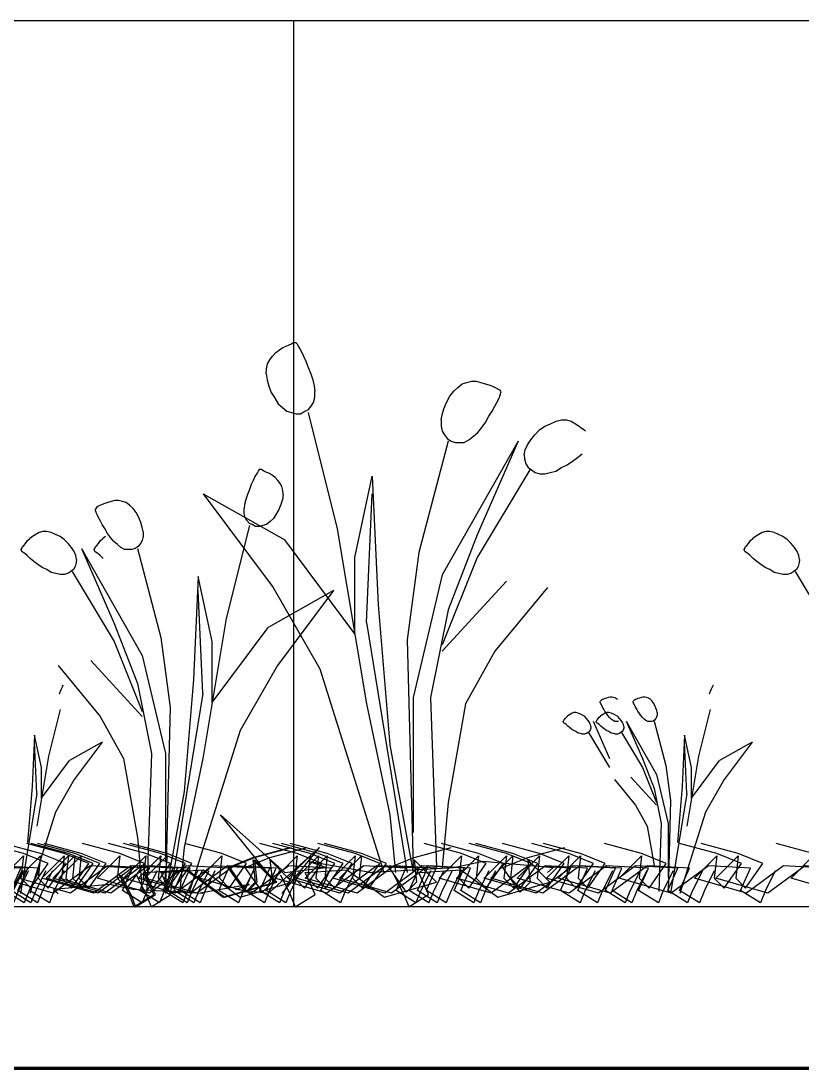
# Model space of a CAD drawing. Header units: metres. Extents: x -109 to 591, y -5 to 592.
# Drawn here: x 507.81 to 508.295, y 6.575 to 7.225 of the extents above; entities that cross this region are included whole.
import ezdxf

# ---------------------------------------------------------------- set-up
doc = ezdxf.new("R2010")
doc.units = ezdxf.units.M
doc.header["$LTSCALE"] = 0.03
doc.layers.add('Areas verdes', color=74, linetype='Continuous')
doc.layers.add('Muro', color=7, linetype='Continuous', lineweight=70)
doc.layers.add('Muro bajo', color=7, linetype='Continuous', lineweight=30)

msp = doc.modelspace()

# ---------------------------------------------------------------- linework, layer by layer
msp.add_line((507.97936, 7.22491), (507.97936, 6.67491))
at = {"layer": 'Areas verdes', "color": 6, "linetype": 'Continuous'}
for p, q in [((507.96848, 7.01911), (507.97065, 7.02066)), ((507.97065, 7.02066), (507.97282, 7.02221)), ((507.97282, 7.02221), (507.97492, 7.02299)), ((507.97492, 7.02299), (507.9767, 7.02377)), ((507.9767, 7.02377), (507.97818, 7.02454)), ((507.97818, 7.02454), (507.97926, 7.02532)), ((507.97926, 7.02532), (507.98019, 7.02532)), ((507.98019, 7.02532), (507.98089, 7.02532)), ((507.98089, 7.02532), (507.98159, 7.02454)), ((507.98159, 7.02454), (507.98237, 7.02299)), ((507.98237, 7.02299), (507.98322, 7.02144)), ((507.98322, 7.02144), (507.98423, 7.01989)), ((507.96328, 7.01213), (507.96468, 7.01445)), ((507.96468, 7.01445), (507.96638, 7.01678)), ((507.96638, 7.01678), (507.96848, 7.01911)), ((507.98423, 7.01989), (507.98555, 7.01678)), ((507.98555, 7.01678), (507.9871, 7.01368)), ((507.9871, 7.01368), (507.98857, 7.0098)), ((507.96243, 7.00592), (507.96258, 7.00902)), ((507.96258, 7.00902), (507.96328, 7.01213)), ((507.98857, 7.0098), (507.99005, 7.00592)), ((507.96243, 7.00592), (507.96297, 7.00204)), ((507.96297, 7.00204), (507.96405, 6.99816)), ((507.99005, 7.00592), (507.99129, 7.00204)), ((507.99129, 7.00204), (507.99222, 6.99816)), ((508.08704, 7.00049), (508.08999, 7.00126)), ((508.08999, 7.00126), (508.09286, 7.00126)), ((508.09286, 7.00126), (508.09565, 7.00049)), ((507.96405, 6.99816), (507.96561, 6.99428)), ((507.96561, 6.99428), (507.96762, 6.99118)), ((507.99222, 6.99816), (507.99269, 6.99506)), ((507.99261, 6.99118), (507.99269, 6.99506)), ((508.07641, 6.99195), (508.07881, 6.99506)), ((508.07881, 6.99506), (508.08137, 6.99738)), ((508.08137, 6.99738), (508.08417, 6.99971)), ((508.08417, 6.99971), (508.08704, 7.00049)), ((508.09565, 7.00049), (508.09829, 6.99971)), ((508.09829, 6.99971), (508.10069, 6.99894)), ((508.10069, 6.99894), (508.10287, 6.99816)), ((508.10287, 6.99816), (508.10465, 6.99738)), ((508.10465, 6.99738), (508.10605, 6.99661)), ((508.10605, 6.99661), (508.10714, 6.99583)), ((508.10714, 6.99583), (508.10776, 6.99506)), ((508.10776, 6.99506), (508.10799, 6.99428)), ((508.10791, 6.99351), (508.10799, 6.99428)), ((507.96762, 6.99118), (507.96995, 6.9873)), ((507.99044, 6.98575), (507.99183, 6.98807)), ((507.99183, 6.98807), (507.99261, 6.99118)), ((508.07276, 6.98419), (508.07439, 6.98807)), ((508.07439, 6.98807), (508.07641, 6.99195)), ((508.10426, 6.98575), (508.10566, 6.98807)), ((508.10566, 6.98807), (508.10675, 6.9904)), ((508.10675, 6.9904), (508.10752, 6.99195)), ((508.10752, 6.99195), (508.10791, 6.99351)), ((507.96995, 6.9873), (507.97251, 6.98497)), ((507.97251, 6.98497), (507.97523, 6.98264)), ((507.97523, 6.98264), (507.9781, 6.98187)), ((507.9781, 6.98187), (507.98097, 6.98109)), ((507.98097, 6.98109), (507.98376, 6.98109)), ((507.98376, 6.98109), (507.98632, 6.98264)), ((507.98632, 6.98264), (507.98857, 6.98342)), ((507.98857, 6.98342), (507.99044, 6.98575)), ((508.0716, 6.98031), (508.07276, 6.98419)), ((508.10069, 6.97954), (508.10263, 6.98264)), ((508.10263, 6.98264), (508.10426, 6.98575)), ((508.07098, 6.97721), (508.0716, 6.98031)), ((508.07098, 6.97721), (508.07105, 6.97333)), ((508.09619, 6.97256), (508.09852, 6.97566)), ((508.09852, 6.97566), (508.10069, 6.97954)), ((508.13546, 6.97333), (508.13887, 6.97488)), ((508.13887, 6.97488), (508.14236, 6.97643)), ((508.14236, 6.97643), (508.1457, 6.97721)), ((508.1457, 6.97721), (508.1488, 6.97721)), ((508.1488, 6.97721), (508.15167, 6.97643)), ((508.15167, 6.97643), (508.15431, 6.97488)), ((508.15431, 6.97488), (508.15672, 6.97333)), ((508.07105, 6.97333), (508.07175, 6.97023)), ((508.07175, 6.97023), (508.07307, 6.9679)), ((508.091, 6.96712), (508.09371, 6.96945)), ((508.09371, 6.96945), (508.09619, 6.97256)), ((508.12917, 6.9679), (508.13212, 6.971)), ((508.13212, 6.971), (508.13546, 6.97333)), ((508.15672, 6.97333), (508.15881, 6.97178)), ((508.1606, 6.97023), (508.15881, 6.97178)), ((508.07307, 6.9679), (508.07493, 6.96557)), ((508.07493, 6.96557), (508.07718, 6.96402)), ((508.07718, 6.96402), (508.07975, 6.96324)), ((508.07975, 6.96324), (508.08246, 6.96324)), ((508.08246, 6.96324), (508.08533, 6.96324)), ((508.08533, 6.96324), (508.0882, 6.9648)), ((508.0882, 6.9648), (508.091, 6.96712)), ((508.1232, 6.95859), (508.12452, 6.96169)), ((508.12452, 6.96169), (508.12661, 6.9648)), ((508.12661, 6.9648), (508.12917, 6.9679)), ((508.12258, 6.95549), (508.1232, 6.95859)), ((508.12258, 6.95549), (508.12281, 6.95316)), ((508.15571, 6.95393), (508.1585, 6.95626)), ((508.12281, 6.95316), (508.12358, 6.95005)), ((508.12358, 6.95005), (508.12506, 6.94773)), ((508.14578, 6.94773), (508.14927, 6.94928)), ((508.14927, 6.94928), (508.1526, 6.95161)), ((508.1526, 6.95161), (508.15571, 6.95393)), ((507.95546, 6.94206), (507.9544, 6.93958)), ((507.95627, 6.9433), (507.95546, 6.94206)), ((507.95695, 6.94454), (507.95627, 6.9433)), ((507.95757, 6.94579), (507.95695, 6.94454)), ((507.95813, 6.94641), (507.95757, 6.94579)), ((507.95869, 6.94641), (507.95813, 6.94641)), ((507.95943, 6.94641), (507.95869, 6.94641)), ((507.9603, 6.94579), (507.95943, 6.94641)), ((507.96148, 6.94516), (507.9603, 6.94579)), ((507.96291, 6.94454), (507.96148, 6.94516)), ((507.96458, 6.94392), (507.96291, 6.94454)), ((507.96632, 6.94268), (507.96458, 6.94392)), ((507.96806, 6.94144), (507.96632, 6.94268)), ((508.12506, 6.94773), (508.127, 6.94617)), ((508.127, 6.94617), (508.1294, 6.94462)), ((508.1294, 6.94462), (508.1322, 6.94385)), ((508.1322, 6.94385), (508.1353, 6.94385)), ((508.1353, 6.94385), (508.13872, 6.94462)), ((508.13872, 6.94462), (508.14221, 6.9454)), ((508.14221, 6.9454), (508.14578, 6.94773)), ((507.95316, 6.93709), (507.95198, 6.93399)), ((507.9544, 6.93958), (507.95316, 6.93709)), ((507.96974, 6.93958), (507.96806, 6.94144)), ((507.9711, 6.93772), (507.96974, 6.93958)), ((507.97222, 6.93585), (507.9711, 6.93772)), ((507.97278, 6.93337), (507.97222, 6.93585)), ((507.9508, 6.93089), (507.94981, 6.92778)), ((507.95198, 6.93399), (507.9508, 6.93089)), ((507.9729, 6.93089), (507.97247, 6.92778)), ((507.9729, 6.93089), (507.97278, 6.93337)), ((507.85713, 6.92282), (507.85664, 6.9222)), ((507.858, 6.92344), (507.85713, 6.92282)), ((507.85912, 6.92406), (507.858, 6.92344)), ((507.86055, 6.92468), (507.85912, 6.92406)), ((507.86229, 6.9253), (507.86055, 6.92468)), ((507.86421, 6.92592), (507.86229, 6.9253)), ((507.86632, 6.92654), (507.86421, 6.92592)), ((507.86856, 6.92716), (507.86632, 6.92654)), ((507.87085, 6.92716), (507.86856, 6.92716)), ((507.87321, 6.92654), (507.87085, 6.92716)), ((507.87551, 6.92592), (507.87321, 6.92654)), ((507.87774, 6.92406), (507.87551, 6.92592)), ((507.87979, 6.9222), (507.87774, 6.92406)), ((507.94907, 6.92468), (507.94869, 6.9222)), ((507.94981, 6.92778), (507.94907, 6.92468)), ((507.9716, 6.92468), (507.97036, 6.92158)), ((507.97247, 6.92778), (507.9716, 6.92468)), ((507.85664, 6.9222), (507.85645, 6.92158)), ((507.85651, 6.92096), (507.85645, 6.92158)), ((507.85682, 6.91971), (507.85651, 6.92096)), ((507.85744, 6.91847), (507.85682, 6.91971)), ((507.85831, 6.91661), (507.85744, 6.91847)), ((507.85943, 6.91475), (507.85831, 6.91661)), ((507.88172, 6.91971), (507.87979, 6.9222)), ((507.88333, 6.91661), (507.88172, 6.91971)), ((507.88463, 6.91351), (507.88333, 6.91661)), ((507.94875, 6.91909), (507.94869, 6.9222)), ((507.94938, 6.91661), (507.94875, 6.91909)), ((507.95049, 6.91475), (507.94938, 6.91661)), ((507.96874, 6.91909), (507.96688, 6.91599)), ((507.97036, 6.92158), (507.96874, 6.91909)), ((507.86073, 6.91227), (507.85943, 6.91475)), ((507.86229, 6.90978), (507.86073, 6.91227)), ((507.86402, 6.90668), (507.86229, 6.90978)), ((507.88556, 6.9104), (507.88463, 6.91351)), ((507.88606, 6.90792), (507.88556, 6.9104)), ((507.95198, 6.91289), (507.95049, 6.91475)), ((507.95378, 6.91227), (507.95198, 6.91289)), ((507.95583, 6.91102), (507.95378, 6.91227)), ((507.95807, 6.91102), (507.95583, 6.91102)), ((507.96036, 6.91164), (507.95807, 6.91102)), ((507.96266, 6.91227), (507.96036, 6.91164)), ((507.96483, 6.91413), (507.96266, 6.91227)), ((507.96688, 6.91599), (507.96483, 6.91413)), ((507.81437, 6.90233), (507.81579, 6.90357)), ((507.81747, 6.90482), (507.81579, 6.90357)), ((507.81939, 6.90606), (507.81747, 6.90482)), ((507.8215, 6.9073), (507.81939, 6.90606)), ((507.8238, 6.90792), (507.8215, 6.9073)), ((507.82628, 6.90792), (507.8238, 6.90792)), ((507.82895, 6.9073), (507.82628, 6.90792)), ((507.83175, 6.90606), (507.82895, 6.9073)), ((507.83448, 6.90482), (507.83175, 6.90606)), ((507.83715, 6.90295), (507.83448, 6.90482)), ((507.85965, 6.90233), (507.86108, 6.90357)), ((507.86275, 6.90482), (507.86108, 6.90357)), ((507.86589, 6.9042), (507.86402, 6.90668)), ((507.86787, 6.90171), (507.86589, 6.9042)), ((507.886, 6.90482), (507.88544, 6.90233)), ((507.88606, 6.90792), (507.886, 6.90482)), ((508.26308, 6.90233), (508.26451, 6.90357)), ((508.26618, 6.90482), (508.26451, 6.90357)), ((508.26811, 6.90606), (508.26618, 6.90482)), ((508.27022, 6.9073), (508.26811, 6.90606)), ((508.27252, 6.90792), (508.27022, 6.9073)), ((508.275, 6.90792), (508.27252, 6.90792)), ((508.27767, 6.9073), (508.275, 6.90792)), ((508.28046, 6.90606), (508.27767, 6.9073)), ((508.28319, 6.90482), (508.28046, 6.90606)), ((508.28586, 6.90295), (508.28319, 6.90482)), ((507.81045, 6.89675), (507.8107, 6.89737)), ((507.81052, 6.89613), (507.81045, 6.89675)), ((507.8107, 6.89737), (507.81126, 6.89861)), ((507.81126, 6.89861), (507.81207, 6.89923)), ((507.81207, 6.89923), (507.81306, 6.90047)), ((507.81306, 6.90047), (507.81437, 6.90233)), ((507.8395, 6.90047), (507.83715, 6.90295)), ((507.84155, 6.89799), (507.8395, 6.90047)), ((507.84323, 6.89551), (507.84155, 6.89799)), ((507.85574, 6.89675), (507.85599, 6.89737)), ((507.8558, 6.89613), (507.85574, 6.89675)), ((507.85599, 6.89737), (507.85655, 6.89861)), ((507.85655, 6.89861), (507.85735, 6.89923)), ((507.85735, 6.89923), (507.85835, 6.90047)), ((507.85835, 6.90047), (507.85965, 6.90233)), ((507.87005, 6.89985), (507.86787, 6.90171)), ((507.87228, 6.89799), (507.87005, 6.89985)), ((507.87458, 6.89675), (507.87228, 6.89799)), ((507.87687, 6.89675), (507.87458, 6.89675)), ((507.87905, 6.89675), (507.87687, 6.89675)), ((507.88109, 6.89737), (507.87905, 6.89675)), ((507.88289, 6.89861), (507.88109, 6.89737)), ((507.88438, 6.90047), (507.88289, 6.89861)), ((507.88544, 6.90233), (507.88438, 6.90047)), ((508.25917, 6.89675), (508.25942, 6.89737)), ((508.25923, 6.89613), (508.25917, 6.89675)), ((508.25942, 6.89737), (508.25998, 6.89861)), ((508.25998, 6.89861), (508.26078, 6.89923)), ((508.26078, 6.89923), (508.26178, 6.90047)), ((508.26178, 6.90047), (508.26308, 6.90233)), ((508.28822, 6.90047), (508.28586, 6.90295)), ((508.29027, 6.89799), (508.28822, 6.90047)), ((508.29194, 6.89551), (508.29027, 6.89799)), ((507.81089, 6.89551), (507.81052, 6.89613)), ((507.81157, 6.89488), (507.81089, 6.89551)), ((507.81263, 6.89426), (507.81157, 6.89488)), ((507.81412, 6.89302), (507.81263, 6.89426)), ((507.81604, 6.89116), (507.81412, 6.89302)), ((507.81828, 6.8893), (507.81604, 6.89116)), ((507.84428, 6.89302), (507.84323, 6.89551)), ((507.84478, 6.89054), (507.84428, 6.89302)), ((507.84478, 6.89054), (507.84459, 6.88868)), ((507.85618, 6.89551), (507.8558, 6.89613)), ((507.85686, 6.89488), (507.85618, 6.89551)), ((507.85791, 6.89426), (507.85686, 6.89488)), ((507.8594, 6.89302), (507.85791, 6.89426)), ((507.86133, 6.89116), (507.8594, 6.89302)), ((508.2596, 6.89551), (508.25923, 6.89613)), ((508.26029, 6.89488), (508.2596, 6.89551)), ((508.26134, 6.89426), (508.26029, 6.89488)), ((508.26283, 6.89302), (508.26134, 6.89426)), ((508.26476, 6.89116), (508.26283, 6.89302)), ((508.26699, 6.8893), (508.26476, 6.89116)), ((508.293, 6.89302), (508.29194, 6.89551)), ((508.2935, 6.89054), (508.293, 6.89302)), ((508.2935, 6.89054), (508.29331, 6.88868)), ((507.82076, 6.88744), (507.81828, 6.8893)), ((507.82343, 6.88557), (507.82076, 6.88744)), ((507.82622, 6.88433), (507.82343, 6.88557)), ((507.82908, 6.88247), (507.82622, 6.88433)), ((507.84279, 6.88433), (507.84124, 6.88309)), ((507.84397, 6.88619), (507.84279, 6.88433)), ((507.84459, 6.88868), (507.84397, 6.88619)), ((508.26947, 6.88744), (508.26699, 6.8893)), ((508.27214, 6.88557), (508.26947, 6.88744)), ((508.27494, 6.88433), (508.27214, 6.88557)), ((508.27779, 6.88247), (508.27494, 6.88433)), ((508.29151, 6.88433), (508.28996, 6.88309)), ((508.29269, 6.88619), (508.29151, 6.88433)), ((508.29331, 6.88868), (508.29269, 6.88619)), ((507.83187, 6.88185), (507.82908, 6.88247)), ((507.8346, 6.88123), (507.83187, 6.88185)), ((507.83708, 6.88123), (507.8346, 6.88123)), ((507.83932, 6.88185), (507.83708, 6.88123)), ((507.84124, 6.88309), (507.83932, 6.88185)), ((508.28059, 6.88185), (508.27779, 6.88247)), ((508.28332, 6.88123), (508.28059, 6.88185)), ((508.2858, 6.88123), (508.28332, 6.88123)), ((508.28803, 6.88185), (508.2858, 6.88123)), ((508.28996, 6.88309), (508.28803, 6.88185)), ((507.83632, 6.81264), (507.83579, 6.8114)), ((508.23975, 6.81264), (508.23922, 6.8114)), ((507.83458, 6.8086), (507.83399, 6.80705)), ((507.83517, 6.81015), (507.83458, 6.8086)), ((507.83579, 6.8114), (507.83517, 6.81015)), ((508.23801, 6.8086), (508.23742, 6.80705)), ((508.2386, 6.81015), (508.23801, 6.8086)), ((508.23922, 6.8114), (508.2386, 6.81015)), ((508.16987, 6.8027), (508.16977, 6.80239)), ((508.16981, 6.80208), (508.16977, 6.80239)), ((508.16996, 6.80146), (508.16981, 6.80208)), ((508.17012, 6.80302), (508.16987, 6.8027)), ((508.17027, 6.80084), (508.16996, 6.80146)), ((508.17055, 6.80333), (508.17012, 6.80302)), ((508.17071, 6.79991), (508.17027, 6.80084)), ((508.17111, 6.80364), (508.17055, 6.80333)), ((508.17126, 6.79898), (508.17071, 6.79991)), ((508.17182, 6.80395), (508.17111, 6.80364)), ((508.17269, 6.80426), (508.17182, 6.80395)), ((508.17365, 6.80457), (508.17269, 6.80426)), ((508.17471, 6.80488), (508.17365, 6.80457)), ((508.17583, 6.80519), (508.17471, 6.80488)), ((508.17697, 6.80519), (508.17583, 6.80519)), ((508.17815, 6.80488), (508.17697, 6.80519)), ((508.1793, 6.80457), (508.17815, 6.80488)), ((508.18042, 6.80364), (508.1793, 6.80457)), ((508.19034, 6.8027), (508.19025, 6.80239)), ((508.19028, 6.80208), (508.19025, 6.80239)), ((508.19043, 6.80146), (508.19028, 6.80208)), ((508.19059, 6.80302), (508.19034, 6.8027)), ((508.19074, 6.80084), (508.19043, 6.80146)), ((508.19102, 6.80333), (508.19059, 6.80302)), ((508.19118, 6.79991), (508.19074, 6.80084)), ((508.19158, 6.80364), (508.19102, 6.80333)), ((508.19174, 6.79898), (508.19118, 6.79991)), ((508.19229, 6.80395), (508.19158, 6.80364)), ((508.19316, 6.80426), (508.19229, 6.80395)), ((508.19413, 6.80457), (508.19316, 6.80426)), ((508.19518, 6.80488), (508.19413, 6.80457)), ((508.1963, 6.80519), (508.19518, 6.80488)), ((508.19745, 6.80519), (508.1963, 6.80519)), ((508.19863, 6.80488), (508.19745, 6.80519)), ((508.19977, 6.80457), (508.19863, 6.80488)), ((508.20089, 6.80364), (508.19977, 6.80457)), ((508.20192, 6.8027), (508.20089, 6.80364)), ((508.20288, 6.80146), (508.20192, 6.8027)), ((508.20368, 6.79991), (508.20288, 6.80146)), ((508.20434, 6.79836), (508.20368, 6.79991)), ((508.14808, 6.79184), (508.14873, 6.79277)), ((508.14873, 6.79277), (508.14944, 6.79339)), ((508.15028, 6.79401), (508.14944, 6.79339)), ((508.15124, 6.79464), (508.15028, 6.79401)), ((508.1523, 6.79526), (508.15124, 6.79464)), ((508.15345, 6.79557), (508.1523, 6.79526)), ((508.15469, 6.79557), (508.15345, 6.79557)), ((508.15602, 6.79526), (508.15469, 6.79557)), ((508.15742, 6.79464), (508.15602, 6.79526)), ((508.15879, 6.79401), (508.15742, 6.79464)), ((508.16012, 6.79308), (508.15879, 6.79401)), ((508.1613, 6.79184), (508.16012, 6.79308)), ((508.16855, 6.79184), (508.1692, 6.79277)), ((508.1692, 6.79277), (508.16992, 6.79339)), ((508.17075, 6.79401), (508.16992, 6.79339)), ((508.17172, 6.79464), (508.17075, 6.79401)), ((508.17192, 6.79774), (508.17126, 6.79898)), ((508.17277, 6.79526), (508.17172, 6.79464)), ((508.17269, 6.7965), (508.17192, 6.79774)), ((508.17356, 6.79495), (508.17269, 6.7965)), ((508.17392, 6.79557), (508.17277, 6.79526)), ((508.17449, 6.7937), (508.17356, 6.79495)), ((508.17516, 6.79557), (508.17392, 6.79557)), ((508.17548, 6.79246), (508.17449, 6.7937)), ((508.1765, 6.79526), (508.17516, 6.79557)), ((508.17789, 6.79464), (508.1765, 6.79526)), ((508.17926, 6.79401), (508.17789, 6.79464)), ((508.18059, 6.79308), (508.17926, 6.79401)), ((508.18177, 6.79184), (508.18059, 6.79308)), ((508.19239, 6.79774), (508.19174, 6.79898)), ((508.19316, 6.7965), (508.19239, 6.79774)), ((508.19403, 6.79495), (508.19316, 6.7965)), ((508.19496, 6.7937), (508.19403, 6.79495)), ((508.19596, 6.79246), (508.19496, 6.7937)), ((508.20474, 6.79277), (508.20421, 6.79184)), ((508.2048, 6.79681), (508.20434, 6.79836)), ((508.20502, 6.79401), (508.20474, 6.79277)), ((508.20505, 6.79557), (508.2048, 6.79681)), ((508.20505, 6.79557), (508.20502, 6.79401)), ((508.14678, 6.78998), (508.1469, 6.79029)), ((508.14681, 6.78967), (508.14678, 6.78998)), ((508.14699, 6.78936), (508.14681, 6.78967)), ((508.1469, 6.79029), (508.14718, 6.79091)), ((508.14733, 6.78905), (508.14699, 6.78936)), ((508.14718, 6.79091), (508.14758, 6.79122)), ((508.14786, 6.78874), (508.14733, 6.78905)), ((508.14758, 6.79122), (508.14808, 6.79184)), ((508.14861, 6.78812), (508.14786, 6.78874)), ((508.14957, 6.78719), (508.14861, 6.78812)), ((508.15069, 6.78626), (508.14957, 6.78719)), ((508.15193, 6.78532), (508.15069, 6.78626)), ((508.16233, 6.7906), (508.1613, 6.79184)), ((508.16316, 6.78936), (508.16233, 6.7906)), ((508.16369, 6.78812), (508.16316, 6.78936)), ((508.16394, 6.78688), (508.16369, 6.78812)), ((508.16394, 6.78688), (508.16385, 6.78595)), ((508.16725, 6.78998), (508.16737, 6.79029)), ((508.16728, 6.78967), (508.16725, 6.78998)), ((508.16746, 6.78936), (508.16728, 6.78967)), ((508.16737, 6.79029), (508.16765, 6.79091)), ((508.16781, 6.78905), (508.16746, 6.78936)), ((508.16765, 6.79091), (508.16805, 6.79122)), ((508.16833, 6.78874), (508.16781, 6.78905)), ((508.16805, 6.79122), (508.16855, 6.79184)), ((508.16908, 6.78812), (508.16833, 6.78874)), ((508.17004, 6.78719), (508.16908, 6.78812)), ((508.17116, 6.78626), (508.17004, 6.78719)), ((508.1724, 6.78532), (508.17116, 6.78626)), ((508.17657, 6.79153), (508.17548, 6.79246)), ((508.17769, 6.7906), (508.17657, 6.79153)), ((508.17884, 6.78998), (508.17769, 6.7906)), ((508.17999, 6.78998), (508.17884, 6.78998)), ((508.18107, 6.78998), (508.17999, 6.78998)), ((508.1828, 6.7906), (508.18177, 6.79184)), ((508.18363, 6.78936), (508.1828, 6.7906)), ((508.18416, 6.78812), (508.18363, 6.78936)), ((508.18441, 6.78688), (508.18416, 6.78812)), ((508.18441, 6.78688), (508.18432, 6.78595)), ((508.19704, 6.79153), (508.19596, 6.79246)), ((508.19816, 6.7906), (508.19704, 6.79153)), ((508.19931, 6.78998), (508.19816, 6.7906)), ((508.20046, 6.78998), (508.19931, 6.78998)), ((508.20154, 6.78998), (508.20046, 6.78998)), ((508.20257, 6.79029), (508.20154, 6.78998)), ((508.20347, 6.79091), (508.20257, 6.79029)), ((508.20421, 6.79184), (508.20347, 6.79091)), ((508.15326, 6.78439), (508.15193, 6.78532)), ((508.15466, 6.78377), (508.15326, 6.78439)), ((508.15609, 6.78284), (508.15466, 6.78377)), ((508.15748, 6.78253), (508.15609, 6.78284)), ((508.15885, 6.78222), (508.15748, 6.78253)), ((508.16009, 6.78222), (508.15885, 6.78222)), ((508.16121, 6.78253), (508.16009, 6.78222)), ((508.16217, 6.78315), (508.16121, 6.78253)), ((508.16295, 6.78377), (508.16217, 6.78315)), ((508.16354, 6.7847), (508.16295, 6.78377)), ((508.16385, 6.78595), (508.16354, 6.7847)), ((508.17373, 6.78439), (508.1724, 6.78532)), ((508.17513, 6.78377), (508.17373, 6.78439)), ((508.17656, 6.78284), (508.17513, 6.78377)), ((508.17795, 6.78253), (508.17656, 6.78284)), ((508.17932, 6.78222), (508.17795, 6.78253)), ((508.18056, 6.78222), (508.17932, 6.78222)), ((508.18168, 6.78253), (508.18056, 6.78222)), ((508.18264, 6.78315), (508.18168, 6.78253)), ((508.18342, 6.78377), (508.18264, 6.78315)), ((508.18401, 6.7847), (508.18342, 6.78377)), ((508.18432, 6.78595), (508.18401, 6.7847))]:
    msp.add_line(p, q, dxfattribs=at)
at = {"layer": 'Areas verdes', "linetype": 'Continuous'}
for p, q in [((507.98842, 6.98187), (508.00658, 6.90971)), ((508.07532, 6.96402), (508.05724, 6.89496)), ((508.11877, 6.96402), (508.07175, 6.881)), ((508.11877, 6.96402), (508.09348, 6.90583)), ((508.01744, 6.89186), (508.0283, 6.94229)), ((508.0283, 6.94229), (508.03187, 6.86237)), ((508.12607, 6.94617), (508.09348, 6.89186)), ((507.92324, 6.93143), (507.97399, 6.90272)), ((507.92324, 6.93143), (507.96669, 6.87324)), ((508.02465, 6.85151), (508.0283, 6.93143)), ((507.95211, 6.91164), (507.93758, 6.85392)), ((508.00658, 6.90971), (508.02465, 6.80108)), ((508.09348, 6.90583), (508.07532, 6.85927)), ((507.84782, 6.89737), (507.86806, 6.85081)), ((507.84782, 6.89737), (507.88544, 6.83095)), ((507.88258, 6.89737), (507.89705, 6.84212)), ((508.01744, 6.84453), (507.97399, 6.90272)), ((508.01744, 6.84453), (508.01744, 6.89186)), ((508.05724, 6.89496), (508.05003, 6.84065)), ((508.09348, 6.89186), (508.07175, 6.83754)), ((507.84199, 6.88309), (507.86806, 6.83964)), ((507.9202, 6.87999), (507.91735, 6.81605)), ((507.92889, 6.83964), (507.9202, 6.87999)), ((508.07175, 6.881), (508.0536, 6.80496)), ((508.07175, 6.83367), (508.11156, 6.87712)), ((508.2907, 6.88309), (508.31677, 6.83964)), ((507.92312, 6.80736), (507.9202, 6.8713)), ((508.00425, 6.8713), (507.96365, 6.84833)), ((507.96669, 6.87324), (507.99571, 6.8228)), ((508.00425, 6.8713), (507.96949, 6.82474)), ((508.13693, 6.87324), (508.10434, 6.83367)), ((508.03187, 6.86237), (508.03916, 6.77547)), ((508.07532, 6.85927), (508.06446, 6.80496)), ((507.93758, 6.85392), (507.92312, 6.76701)), ((508.02465, 6.85151), (508.05003, 6.69633)), ((507.86806, 6.85081), (507.88258, 6.81357)), ((507.92889, 6.80177), (507.96365, 6.84833)), ((507.86806, 6.83964), (507.88544, 6.79619)), ((507.89705, 6.84212), (507.90282, 6.79867)), ((507.92889, 6.80177), (507.92889, 6.83964)), ((508.05003, 6.84065), (508.0536, 6.69943)), ((508.10434, 6.83367), (508.08619, 6.80108)), ((507.88544, 6.79308), (507.8536, 6.82784)), ((507.88544, 6.83095), (507.89996, 6.77012)), ((507.8333, 6.82474), (507.85937, 6.79308)), ((507.96949, 6.82474), (507.94627, 6.78439)), ((507.99571, 6.8228), (508.03552, 6.69633)), ((507.88258, 6.81357), (507.89127, 6.77012)), ((507.91735, 6.81605), (507.91151, 6.74653)), ((507.92312, 6.80736), (507.90282, 6.68321)), ((508.02465, 6.80108), (508.03916, 6.73202)), ((508.0536, 6.80496), (508.0536, 6.72116)), ((508.06446, 6.80496), (508.06811, 6.69943)), ((508.08619, 6.80108), (508.07532, 6.73978)), ((507.83464, 6.79743), (507.82738, 6.76856)), ((507.85937, 6.79308), (507.87389, 6.76701)), ((507.90282, 6.79867), (507.89996, 6.6857)), ((508.23807, 6.79743), (508.23081, 6.76856)), ((508.16546, 6.79029), (508.17558, 6.76701)), ((508.18593, 6.79029), (508.19605, 6.76701)), ((508.18593, 6.79029), (508.20474, 6.75708)), ((508.20331, 6.79029), (508.21054, 6.76267)), ((507.81869, 6.7816), (507.81726, 6.74963)), ((507.82304, 6.76143), (507.81869, 6.7816)), ((507.94627, 6.78439), (507.91443, 6.68321)), ((508.16254, 6.78315), (508.17558, 6.76143)), ((508.18301, 6.78315), (508.19605, 6.76143)), ((508.22212, 6.7816), (508.22069, 6.74963)), ((508.22647, 6.76143), (508.22212, 6.7816)), ((507.82015, 6.74529), (507.81869, 6.77725)), ((507.86071, 6.77725), (507.84042, 6.76577)), ((507.86071, 6.77725), (507.84333, 6.75398)), ((508.03916, 6.77547), (508.0536, 6.69633)), ((508.22358, 6.74529), (508.22212, 6.77725)), ((508.26414, 6.77725), (508.24385, 6.76577)), ((508.26414, 6.77725), (508.24676, 6.75398)), ((507.82738, 6.76856), (507.82015, 6.72511)), ((507.87389, 6.76701), (507.88258, 6.71797)), ((507.89127, 6.77012), (507.88836, 6.6857)), ((507.89996, 6.77012), (507.89996, 6.70308)), ((507.92312, 6.76701), (507.91151, 6.71177)), ((508.19605, 6.76701), (508.20331, 6.74839)), ((508.23081, 6.76856), (508.22358, 6.72511)), ((507.82304, 6.74249), (507.84042, 6.76577)), ((507.82304, 6.74249), (507.82304, 6.76143)), ((508.19605, 6.76143), (508.20474, 6.7397)), ((508.21054, 6.76267), (508.21343, 6.74094)), ((508.22647, 6.74249), (508.24385, 6.76577)), ((508.22647, 6.74249), (508.22647, 6.76143)), ((507.84333, 6.75398), (507.83173, 6.7338)), ((508.17867, 6.75398), (508.1917, 6.73815)), ((508.20474, 6.73815), (508.18882, 6.75553)), ((508.20474, 6.75708), (508.212, 6.72666)), ((508.24676, 6.75398), (508.23516, 6.7338)), ((507.81726, 6.74963), (507.81435, 6.71487)), ((508.20331, 6.74839), (508.20766, 6.72666)), ((508.22069, 6.74963), (508.21778, 6.71487)), ((507.82015, 6.74529), (507.81, 6.68321)), ((507.91151, 6.74653), (507.89996, 6.68321)), ((508.21343, 6.74094), (508.212, 6.68445)), ((508.22358, 6.74529), (508.21343, 6.68321)), ((508.07532, 6.73978), (508.07175, 6.69943)), ((508.1917, 6.73815), (508.19897, 6.72511)), ((507.83173, 6.7338), (507.8158, 6.68321)), ((507.9341, 6.73202), (507.97399, 6.69633)), ((507.96312, 6.69633), (507.9341, 6.73202)), ((508.03916, 6.73202), (508.04273, 6.69633)), ((508.23516, 6.7338), (508.21923, 6.68321)), ((508.19897, 6.72511), (508.20331, 6.70059)), ((508.20766, 6.72666), (508.2062, 6.68445)), ((508.212, 6.72666), (508.212, 6.69314)), ((507.88258, 6.71797), (507.88544, 6.6857)), ((507.91151, 6.71177), (507.90866, 6.68321)), ((507.99556, 6.71177), (507.96365, 6.68321)), ((507.97234, 6.68321), (507.99556, 6.71177)), ((507.98842, 6.70331), (508.0283, 6.69633)), ((507.99928, 6.69943), (507.98842, 6.70331)), ((508.07897, 6.69943), (508.09705, 6.70331)), ((508.09705, 6.70331), (508.1405, 6.69943)), ((507.97399, 6.69633), (507.99928, 6.69943)), ((508.02465, 6.69633), (508.07897, 6.69943)), ((508.1405, 6.69943), (508.13693, 6.69633)), ((507.8652, 6.6888), (507.83044, 6.6857)), ((507.87967, 6.6857), (507.8652, 6.6888)), ((507.95211, 6.6888), (507.9202, 6.68321)), ((507.94342, 6.6857), (507.95211, 6.6888)), ((507.83044, 6.6857), (507.8333, 6.68321)), ((507.92312, 6.68321), (507.87967, 6.6857)), ((507.96365, 6.68321), (507.94342, 6.6857))]:
    msp.add_line(p, q, dxfattribs=at)
at = {"layer": 'Areas verdes'}
for points in [[(507.81071, 6.69737), (507.80456, 6.68509), (507.80149, 6.67741), (507.7892, 6.68509), (507.79534, 6.69891), (507.76922, 6.70044), (507.74617, 6.68355), (507.7139, 6.69276), (507.72773, 6.70658), (507.72619, 6.69276), (507.73234, 6.68662), (507.7431, 6.70198), (507.72773, 6.70812), (507.70468, 6.71426)], [(507.81164, 6.69737), (507.80549, 6.68509), (507.80242, 6.67741), (507.79013, 6.68509), (507.79628, 6.69891), (507.77015, 6.70044), (507.7471, 6.68355), (507.71483, 6.69276), (507.72866, 6.70658), (507.72713, 6.69276), (507.73327, 6.68662), (507.74403, 6.70198), (507.72866, 6.70812), (507.70561, 6.71426)], [(507.81491, 6.69737), (507.80876, 6.68509), (507.80569, 6.67741), (507.7934, 6.68509), (507.79954, 6.69891), (507.77342, 6.70044), (507.75037, 6.68355), (507.7181, 6.69276), (507.73193, 6.70658), (507.7304, 6.69276), (507.73654, 6.68662), (507.7473, 6.70198), (507.73193, 6.70812), (507.70888, 6.71426)], [(507.82137, 6.69737), (507.81523, 6.68509), (507.81216, 6.67741), (507.79986, 6.68509), (507.80601, 6.69891), (507.77989, 6.70044), (507.75684, 6.68355), (507.72457, 6.69276), (507.7384, 6.70658), (507.73686, 6.69276), (507.74301, 6.68662), (507.75376, 6.70198), (507.7384, 6.70812), (507.71535, 6.71426)], [(507.82558, 6.69737), (507.81943, 6.68509), (507.81636, 6.67741), (507.80407, 6.68509), (507.81021, 6.69891), (507.78409, 6.70044), (507.76104, 6.68355), (507.72877, 6.69276), (507.7426, 6.70658), (507.74106, 6.69276), (507.74721, 6.68662), (507.75797, 6.70198), (507.7426, 6.70812), (507.71955, 6.71426)], [(507.82981, 6.69737), (507.82366, 6.68509), (507.82059, 6.67741), (507.80829, 6.68509), (507.81444, 6.69891), (507.78832, 6.70044), (507.76527, 6.68355), (507.733, 6.69276), (507.74683, 6.70658), (507.74529, 6.69276), (507.75144, 6.68662), (507.76219, 6.70198), (507.74683, 6.70812), (507.72378, 6.71426)], [(507.83709, 6.69737), (507.83094, 6.68509), (507.82787, 6.67741), (507.81558, 6.68509), (507.82173, 6.69891), (507.7956, 6.70044), (507.77255, 6.68355), (507.74028, 6.69276), (507.75411, 6.70658), (507.75258, 6.69276), (507.75872, 6.68662), (507.76948, 6.70198), (507.75411, 6.70812), (507.73106, 6.71426)], [(507.89476, 6.69737), (507.88861, 6.68509), (507.88554, 6.67741), (507.87325, 6.68509), (507.87939, 6.69891), (507.85327, 6.70044), (507.83022, 6.68355), (507.79795, 6.69276), (507.81178, 6.70658), (507.81025, 6.69276), (507.81639, 6.68662), (507.82715, 6.70198), (507.81178, 6.70812), (507.78873, 6.71426)], [(507.90543, 6.69737), (507.89928, 6.68509), (507.89621, 6.67741), (507.88392, 6.68509), (507.89006, 6.69891), (507.86394, 6.70044), (507.84089, 6.68355), (507.80862, 6.69276), (507.82245, 6.70658), (507.82091, 6.69276), (507.82706, 6.68662), (507.83782, 6.70198), (507.82245, 6.70812), (507.7994, 6.71426)], [(507.91998, 6.69737), (507.91383, 6.68509), (507.91076, 6.67741), (507.89846, 6.68509), (507.90461, 6.69891), (507.87849, 6.70044), (507.85544, 6.68355), (507.82317, 6.69276), (507.837, 6.70658), (507.83546, 6.69276), (507.84161, 6.68662), (507.85237, 6.70198), (507.837, 6.70812), (507.81395, 6.71426)], [(507.92267, 6.69737), (507.91653, 6.68509), (507.91345, 6.67741), (507.90116, 6.68509), (507.90731, 6.69891), (507.88118, 6.70044), (507.85814, 6.68355), (507.82587, 6.69276), (507.8397, 6.70658), (507.83816, 6.69276), (507.84431, 6.68662), (507.85506, 6.70198), (507.8397, 6.70812), (507.81665, 6.71426)], [(507.92675, 6.69737), (507.9206, 6.68509), (507.91753, 6.67741), (507.90524, 6.68509), (507.91138, 6.69891), (507.88526, 6.70044), (507.86221, 6.68355), (507.82994, 6.69276), (507.84377, 6.70658), (507.84223, 6.69276), (507.84838, 6.68662), (507.85914, 6.70198), (507.84377, 6.70812), (507.82072, 6.71426)], [(507.93064, 6.69737), (507.9245, 6.68509), (507.92142, 6.67741), (507.90913, 6.68509), (507.91528, 6.69891), (507.88915, 6.70044), (507.86611, 6.68355), (507.83384, 6.69276), (507.84767, 6.70658), (507.84613, 6.69276), (507.85228, 6.68662), (507.86303, 6.70198), (507.84767, 6.70812), (507.82462, 6.71426)], [(507.95456, 6.69737), (507.94841, 6.68509), (507.94534, 6.67741), (507.93305, 6.68509), (507.93919, 6.69891), (507.91307, 6.70044), (507.89002, 6.68355), (507.85775, 6.69276), (507.87158, 6.70658), (507.87004, 6.69276), (507.87619, 6.68662), (507.88695, 6.70198), (507.87158, 6.70812), (507.84853, 6.71426)], [(507.97062, 6.69737), (507.96447, 6.68509), (507.9614, 6.67741), (507.9491, 6.68509), (507.95525, 6.69891), (507.92913, 6.70044), (507.90608, 6.68355), (507.87381, 6.69276), (507.88764, 6.70658), (507.8861, 6.69276), (507.89225, 6.68662), (507.903, 6.70198), (507.88764, 6.70812), (507.86459, 6.71426)], [(507.87116, 6.69487), (507.87731, 6.68258), (507.88038, 6.67491), (507.89267, 6.68258), (507.88653, 6.6964), (507.91265, 6.69794), (507.9357, 6.68105), (507.96797, 6.69026), (507.95414, 6.70408), (507.95567, 6.69026), (507.94953, 6.68412), (507.93877, 6.69947), (507.95414, 6.70561), (507.97719, 6.71175)], [(507.87219, 6.69487), (507.87834, 6.68258), (507.88141, 6.67491), (507.8937, 6.68258), (507.88756, 6.6964), (507.91368, 6.69794), (507.93673, 6.68105), (507.969, 6.69026), (507.95517, 6.70408), (507.9567, 6.69026), (507.95056, 6.68412), (507.9398, 6.69947), (507.95517, 6.70561), (507.97822, 6.71175)], [(507.98001, 6.69737), (507.97386, 6.68509), (507.97079, 6.67741), (507.9585, 6.68509), (507.96464, 6.69891), (507.93852, 6.70044), (507.91547, 6.68355), (507.8832, 6.69276), (507.89703, 6.70658), (507.89549, 6.69276), (507.90164, 6.68662), (507.9124, 6.70198), (507.89703, 6.70812), (507.87398, 6.71426)], [(507.98395, 6.69737), (507.9778, 6.68509), (507.97473, 6.67741), (507.96244, 6.68509), (507.96858, 6.69891), (507.94246, 6.70044), (507.91941, 6.68355), (507.88714, 6.69276), (507.90097, 6.70658), (507.89943, 6.69276), (507.90558, 6.68662), (507.91634, 6.70198), (507.90097, 6.70812), (507.87792, 6.71426)], [(507.88182, 6.69487), (507.88797, 6.68258), (507.89104, 6.67491), (507.90333, 6.68258), (507.89719, 6.6964), (507.92331, 6.69794), (507.94636, 6.68105), (507.97863, 6.69026), (507.9648, 6.70408), (507.96633, 6.69026), (507.96019, 6.68412), (507.94943, 6.69947), (507.9648, 6.70561), (507.98785, 6.71175)], [(508.01788, 6.69737), (508.01173, 6.68509), (508.00866, 6.67741), (507.99637, 6.68509), (508.00251, 6.69891), (507.97639, 6.70044), (507.95334, 6.68355), (507.92107, 6.69276), (507.9349, 6.70658), (507.93337, 6.69276), (507.93951, 6.68662), (507.95027, 6.70198), (507.9349, 6.70812), (507.91185, 6.71426)], [(508.06454, 6.69737), (508.05839, 6.68509), (508.05532, 6.67741), (508.04302, 6.68509), (508.04917, 6.69891), (508.02305, 6.70044), (508, 6.68355), (507.96773, 6.69276), (507.98156, 6.70658), (507.98002, 6.69276), (507.98617, 6.68662), (507.99692, 6.70198), (507.98156, 6.70812), (507.95851, 6.71426)], [(508.07268, 6.69737), (508.06653, 6.68509), (508.06346, 6.67741), (508.05117, 6.68509), (508.05731, 6.69891), (508.03119, 6.70044), (508.00814, 6.68355), (507.97587, 6.69276), (507.9897, 6.70658), (507.98817, 6.69276), (507.99431, 6.68662), (508.00507, 6.70198), (507.9897, 6.70812), (507.96665, 6.71426)], [(507.97124, 6.69487), (507.97739, 6.68258), (507.98046, 6.67491), (507.99275, 6.68258), (507.9866, 6.6964), (508.01273, 6.69794), (508.03578, 6.68105), (508.06805, 6.69026), (508.05422, 6.70408), (508.05575, 6.69026), (508.04961, 6.68412), (508.03885, 6.69947), (508.05422, 6.70561), (508.07727, 6.71175)], [(508.07787, 6.69737), (508.07172, 6.68509), (508.06865, 6.67741), (508.05636, 6.68509), (508.0625, 6.69891), (508.03638, 6.70044), (508.01333, 6.68355), (507.98106, 6.69276), (507.99489, 6.70658), (507.99335, 6.69276), (507.9995, 6.68662), (508.01026, 6.70198), (507.99489, 6.70812), (507.97184, 6.71426)], [(508.08335, 6.69737), (508.0772, 6.68509), (508.07413, 6.67741), (508.06184, 6.68509), (508.06798, 6.69891), (508.04186, 6.70044), (508.01881, 6.68355), (507.98654, 6.69276), (508.00037, 6.70658), (507.99883, 6.69276), (508.00498, 6.68662), (508.01574, 6.70198), (508.00037, 6.70812), (507.97732, 6.71426)], [(508.10059, 6.69737), (508.09445, 6.68509), (508.09137, 6.67741), (508.07908, 6.68509), (508.08523, 6.69891), (508.0591, 6.70044), (508.03606, 6.68355), (508.00379, 6.69276), (508.01762, 6.70658), (508.01608, 6.69276), (508.02223, 6.68662), (508.03298, 6.70198), (508.01762, 6.70812), (507.99457, 6.71426)], [(508.10467, 6.69737), (508.09852, 6.68509), (508.09545, 6.67741), (508.08316, 6.68509), (508.0893, 6.69891), (508.06318, 6.70044), (508.04013, 6.68355), (508.00786, 6.69276), (508.02169, 6.70658), (508.02015, 6.69276), (508.0263, 6.68662), (508.03706, 6.70198), (508.02169, 6.70812), (507.99864, 6.71426)], [(508.04176, 6.69487), (508.0479, 6.68258), (508.05098, 6.67491), (508.06327, 6.68258), (508.05712, 6.6964), (508.08325, 6.69794), (508.10629, 6.68105), (508.13856, 6.69026), (508.12473, 6.70408), (508.12627, 6.69026), (508.12012, 6.68412), (508.10937, 6.69947), (508.12473, 6.70561), (508.14778, 6.71175)], [(508.1666, 6.69737), (508.16045, 6.68509), (508.15738, 6.67741), (508.14509, 6.68509), (508.15123, 6.69891), (508.12511, 6.70044), (508.10206, 6.68355), (508.06979, 6.69276), (508.08362, 6.70658), (508.08209, 6.69276), (508.08823, 6.68662), (508.09899, 6.70198), (508.08362, 6.70812), (508.06057, 6.71426)], [(508.17727, 6.69737), (508.17112, 6.68509), (508.16805, 6.67741), (508.15576, 6.68509), (508.1619, 6.69891), (508.13578, 6.70044), (508.11273, 6.68355), (508.08046, 6.69276), (508.09429, 6.70658), (508.09275, 6.69276), (508.0989, 6.68662), (508.10966, 6.70198), (508.09429, 6.70812), (508.07124, 6.71426)], [(508.19451, 6.69737), (508.18837, 6.68509), (508.18529, 6.67741), (508.173, 6.68509), (508.17915, 6.69891), (508.15302, 6.70044), (508.12998, 6.68355), (508.09771, 6.69276), (508.11154, 6.70658), (508.11, 6.69276), (508.11615, 6.68662), (508.1269, 6.70198), (508.11154, 6.70812), (508.08849, 6.71426)], [(508.19859, 6.69737), (508.19244, 6.68509), (508.18937, 6.67741), (508.17708, 6.68509), (508.18322, 6.69891), (508.1571, 6.70044), (508.13405, 6.68355), (508.10178, 6.69276), (508.11561, 6.70658), (508.11407, 6.69276), (508.12022, 6.68662), (508.13098, 6.70198), (508.11561, 6.70812), (508.09256, 6.71426)], [(508.21507, 6.69737), (508.20892, 6.68509), (508.20585, 6.67741), (508.19356, 6.68509), (508.19971, 6.69891), (508.17358, 6.70044), (508.15053, 6.68355), (508.11826, 6.69276), (508.13209, 6.70658), (508.13056, 6.69276), (508.1367, 6.68662), (508.14746, 6.70198), (508.13209, 6.70812), (508.10904, 6.71426)], [(508.23324, 6.69737), (508.22709, 6.68509), (508.22402, 6.67741), (508.21172, 6.68509), (508.21787, 6.69891), (508.19175, 6.70044), (508.1687, 6.68355), (508.13643, 6.69276), (508.15026, 6.70658), (508.14872, 6.69276), (508.15487, 6.68662), (508.16562, 6.70198), (508.15026, 6.70812), (508.12721, 6.71426)], [(508.24052, 6.69737), (508.23437, 6.68509), (508.2313, 6.67741), (508.21901, 6.68509), (508.22515, 6.69891), (508.19903, 6.70044), (508.17598, 6.68355), (508.14371, 6.69276), (508.15754, 6.70658), (508.15601, 6.69276), (508.16215, 6.68662), (508.17291, 6.70198), (508.15754, 6.70812), (508.13449, 6.71426)], [(508.27839, 6.69737), (508.27225, 6.68509), (508.26917, 6.67741), (508.25688, 6.68509), (508.26303, 6.69891), (508.2369, 6.70044), (508.21385, 6.68355), (508.18159, 6.69276), (508.19542, 6.70658), (508.19388, 6.69276), (508.20003, 6.68662), (508.21078, 6.70198), (508.19542, 6.70812), (508.17237, 6.71426)], [(508.32505, 6.69737), (508.3189, 6.68509), (508.31583, 6.67741), (508.30354, 6.68509), (508.30968, 6.69891), (508.28356, 6.70044), (508.26051, 6.68355), (508.22824, 6.69276), (508.24207, 6.70658), (508.24054, 6.69276), (508.24668, 6.68662), (508.25744, 6.70198), (508.24207, 6.70812), (508.21902, 6.71426)], [(508.33838, 6.69737), (508.33224, 6.68509), (508.32916, 6.67741), (508.31687, 6.68509), (508.32302, 6.69891), (508.29689, 6.70044), (508.27384, 6.68355), (508.24157, 6.69276), (508.2554, 6.70658), (508.25387, 6.69276), (508.26001, 6.68662), (508.27077, 6.70198), (508.2554, 6.70812), (508.23236, 6.71426)], [(508.38497, 6.69737), (508.37882, 6.68509), (508.37575, 6.67741), (508.36346, 6.68509), (508.36961, 6.69891), (508.34348, 6.70044), (508.32043, 6.68355), (508.28816, 6.69276), (508.30199, 6.70658), (508.30046, 6.69276), (508.3066, 6.68662), (508.31736, 6.70198), (508.30199, 6.70812), (508.27894, 6.71426)]]:
    msp.add_lwpolyline(points, dxfattribs=at)
at = {"layer": 'Muro'}
msp.add_line((504.84408, 6.57491), (517.29465, 6.57491), dxfattribs=at)
at = {"layer": 'Muro bajo'}
for p, q in [((510.22953, 7.22491), (507.3809, 7.22491)), ((517.29465, 6.67491), (504.84408, 6.67491))]:
    msp.add_line(p, q, dxfattribs=at)

doc.saveas('drawing.dxf')
